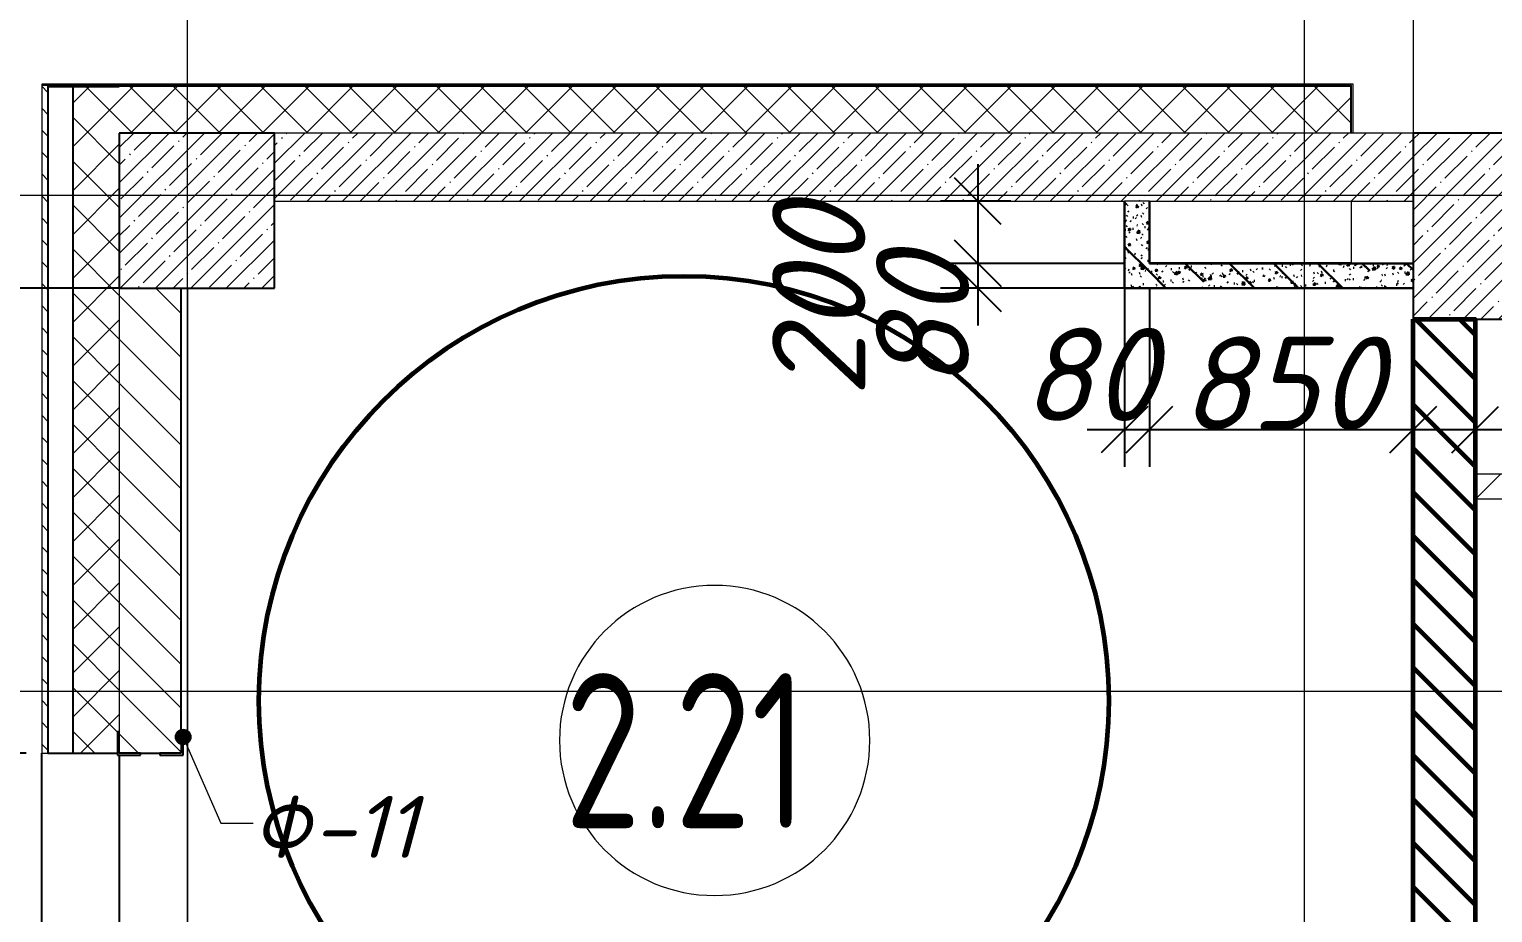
# Model space of a CAD drawing. Header units: millimetres. Extents: x 12986 to 523328, y -9759 to 30092.
# Drawn here: x 238697 to 243414, y 9920 to 12769 of the extents above; entities that cross this region are included whole.
import ezdxf

# ---------------------------------------------------------------- set-up
doc = ezdxf.new("R2010")
doc.units = ezdxf.units.MM
for name, color, linetype, lineweight in [('0) ПГП', 1, 'Continuous', 30), ('2) Расчет', 1, 'Continuous', 30), ('5) Блок ячеистый', 160, 'Continuous', 60), ('A-ANNO-DIMS', 7, 'Continuous', 9), ('A-AREA-IDEN', 7, 'Continuous', 9), ('A-FLOR', 7, 'Continuous', 9), ('A-GENM-1', 7, 'Continuous', 25), ('A-GENM-IDEN', 7, 'Continuous', 9), ('A-WALL', 7, 'Continuous', 5), ('A-WALL-1', 7, 'Continuous', 25), ('A-WALL-FNSH-1', 7, 'Continuous', 9), ('A-WALL-FNSH-2', 7, 'Continuous', 5), ('A-WALL-FNSH-4', 250, 'Continuous', 13), ('A-WALL-PATT-1', 7, 'Continuous', 5), ('A-WALL-PATT-3', 250, 'Continuous', 5), ('I-WALL', 7, 'Continuous', 5), ('S-COLS', 7, 'Continuous', 9), ('S-COLS-1', 7, 'Continuous', 5), ('S-COLS-2', 7, 'Continuous', 25), ('Оси-1', 7, 'Continuous', 20)]:
    doc.layers.add(name, color=color, linetype=linetype, lineweight=lineweight)
doc.layers.add('0)Допникки кружки', color=7, linetype='Continuous', plot=False)
for name, color, linetype, lineweight, true_color in [('A-WALL-2', 7, 'Continuous', 13, 0x000000), ('A-WALL-3', 7, 'Continuous', 5, 0x000000), ('A-WALL-4', 7, 'Continuous', 25, 0x000000), ('A-WALL-5', 7, 'Continuous', 13, 0x008000), ('A-WALL-FNSH-3', 7, 'Continuous', 13, 0x008000), ('A-WALL-PATT-2', 7, 'Continuous', 5, 0xce0000)]:
    doc.layers.add(name, color=color, linetype=linetype, lineweight=lineweight, true_color=true_color)
doc.styles.add('ISOCPEUR_I_2', font='isocpeui.ttf', dxfattribs={"height": 300})
doc.styles.add('СПДС', font='ГОСТ тип А.ttf', dxfattribs={"width": 0.9})
doc.dimstyles.new('ISO-2_0_0_9К_СРЕДНИЙ', dxfattribs={"dimscale": 304.8, "dimtxt": 199.196235, "dimasz": 0.492126, "dimexe": 0.393701, "dimexo": 0, "dimgap": 0, "dimtad": 1, "dimdec": 0, "dimzin": 0, "dimdsep": 46, "dimtxsty": 'ISOCPEUR_I_2', "dimblk1": 'OBLIQUE', "dimblk2": 'OBLIQUE', "dimsah": 1, "dimcen": 0.09, "dimdle": 0.393701, "dimazin": 0, "dimtfac": 1, "dimtdec": 4, "dimtix": 1, "dimtmove": 2, "dimatfit": 3, "dimfxl": 1, "dimtvp": 1, "dimtolj": 1, "dimtzin": 0, "dimarcsym": 2})
doc.dimstyles.new('ISO-2_0_0_9К_СРЕДНИЙ_2', dxfattribs={"dimscale": 304.8, "dimtxt": 199.196235, "dimasz": 0.492126, "dimexe": 0.393701, "dimexo": 0, "dimgap": 0, "dimtad": 1, "dimdec": 0, "dimzin": 0, "dimdsep": 46, "dimtxsty": 'ISOCPEUR_I_2', "dimblk1": 'OBLIQUE', "dimblk2": 'OBLIQUE', "dimsah": 1, "dimcen": 0.09, "dimdle": 0.393701, "dimazin": 0, "dimtfac": 1, "dimtdec": 4, "dimtix": 1, "dimtmove": 0, "dimatfit": 3, "dimfxl": 1, "dimtvp": 1, "dimtolj": 1, "dimtzin": 0, "dimarcsym": 2})
pattern_1 = [(135, (239096.85, -2765.93), (-70.7107, -70.7107), [])]
pattern_2 = [(45, (239096.85, -2765.93), (-57.02463, 57.02463), []), (45, (239153.876, -2765.93), (-57.02463, 57.02463), [100.806, -20.161, 3.353, -16.808])]
pattern_3 = [(45, (239096.85, -2765.93), (-70.7107, 70.7107), []), (135, (239096.85, -2765.93), (-70.7107, -70.7107), [])]
pattern_4 = [(50, (239096.85, -2765.93), (72.87376, -6.37607), [7.62, -83.82]), (355, (239096.85, -2765.93), (-14.097, 76.42244), [6.096, -67.056]), (100.451, (239102.924, -2766.464), (58.77696, 70.04687), [6.476, -71.236]), (46.184, (239096.85, -2745.61), (108.4314, -16.81745), [11.43, -125.73]), (96.636, (239105.89, -2747.01), (94.961, 98.9709), [9.714, -106.854]), (351.184, (239096.85, -2745.61), (94.9623, 98.9702), [9.144, -100.584]), (21, (239107.01, -2750.69), (60.64565, -40.90654), [7.62, -83.82]), (326, (239107.01, -2750.69), (24.72083, 73.67493), [6.096, -67.056]), (71.451, (239112.065, -2754.1), (85.3669, 32.76874), [6.476, -71.236]), (37.5, (239096.85, -2765.933), (1.235525, 33.822432), [3.353, -62.89, 3.353, -64.719, -67.31]), (37.5, (239096.85, -2765.933), (1.235525, 33.822432), [-134.315, 3.353, -63.957]), (7.5, (239096.85, -2765.933), (26.728146, 40.07255), [3.353, -35.458, 3.353, -61.366, -25.654]), (7.5, (239096.85, -2765.933), (26.728146, 40.07255), [-103.53, 3.353, -22.301]), (327.5, (239074.194, -2765.933), (54.236318, -2.292117), [3.353, -22.047, 3.353, -75.895, -105.156]), (327.5, (239074.194, -2765.933), (54.236318, -2.292117), [-104.648, 3.353, -101.803]), (317.5, (239064.034, -2765.933), (59.25158, 10.17014), [3.353, -29.667, 3.353, -49.276, -74.676]), (317.5, (239064.034, -2765.933), (59.25158, 10.17014), [-85.649, 3.353, -71.323])]
pattern_5 = [(135, (239096.85, -2765.93), (-142.5612, -142.5612), []), (135, (239239.41, -2765.93), (-142.5612, -142.5612), [252.016, -50.403, 3.353, -47.05])]

# ---------------------------------------------------------------- blocks, each defined once
blk = doc.blocks.new('Колонна_Несущая_Прямоугольное сечение - 500х500-V23-АР1_1_Кладочный план 2 этажа')
at = {"layer": 'S-COLS-1'}
h = blk.add_hatch(dxfattribs=at)
h.set_pattern_fill('FP_33', color=256, style=0, pattern_type=2)
h.set_pattern_definition([(45, (-140, -14950), (-57.02463, 57.02463), []), (45, (-82.975, -14950), (-57.02463, 57.02463), [100.806, -20.161, 3.353, -16.808])])
h.paths.add_polyline_path([(-250, -250), (250, -250), (250, 250), (-250, 250), (-250, 147.8)], flags=0)
at = {"layer": 'S-COLS-2'}
for p, q in [((250, 250), (-250, 250)), ((-250, 250), (-250, -250)), ((250, -250), (250, 250)), ((-250, -250), (250, -250))]:
    blk.add_line(p, q, dxfattribs=at)
blk = doc.blocks.new('Фахверк_СКБ_Уголок - Ф-11_200х2500 h-28441216-АР1_1_Кладочный план 2 этажа')
at = {"layer": 'A-GENM-1'}
for p, q in [((200, 156), (125, 156)), ((125, 156), (125, 81)), ((131, 81), (131, 150)), ((131, 150), (200, 150)), ((200, 150), (200, 156)), ((125, 81), (131, 81)), ((131, 19), (125, 19)), ((125, 19), (125, -56)), ((131, -50), (131, 19)), ((125, -56), (200, -56)), ((200, -50), (131, -50)), ((200, -56), (200, -50))]:
    blk.add_line(p, q, dxfattribs=at)
blk = doc.blocks.new('_Oblique')
at = {"color": 0, "linetype": 'ByBlock', "lineweight": -2}
blk.add_line((-0.5, -0.5), (0.5, 0.5), dxfattribs=at)
blk = doc.blocks.new('*D2110')
at = {"layer": 'A-ANNO-DIMS', "color": 0, "lineweight": -2, "transparency": 16777216}
for p, q in [((237736.6, 12054.1), (237736.6, 10314.1)), ((238986.9, 11934.1), (237616.6, 11934.1)), ((238686.9, 10434.1), (237616.6, 10434.1))]:
    blk.add_line(p, q, dxfattribs=at)
at = {"layer": 'Defpoints', "color": 0, "transparency": 16777216}
for p in [(238986.9, 11934.1), (237736.6, 10434.1), (238686.9, 10434.1)]:
    blk.add_point(p, dxfattribs=at)
at = {"layer": 'A-ANNO-DIMS', "color": 0, "lineweight": -2, "transparency": 16777216, "xscale": 150, "yscale": 150, "zscale": 150}
for p, rotation in [((237736.6, 11934.1), 90), ((237736.6, 10434.1), 270)]:
    blk.add_blockref('_Oblique', p, dxfattribs=dict(at, rotation=rotation))
at = {"layer": 'A-ANNO-DIMS', "color": 0, "transparency": 16777216, "insert": (237586.6, 11184.1), "char_height": 300, "width": 560.814, "attachment_point": 5, "rotation": 90, "style": 'ISOCPEUR_I_2'}
blk.add_mtext('\\A1;1500', dxfattribs=at)
blk = doc.blocks.new('*D2439')
at = {"layer": 'A-ANNO-DIMS', "color": 0, "lineweight": -2, "transparency": 16777216}
for p, q in [((242226.9, 11933.8), (242226.9, 11357.5)), ((242306.9, 11931.7), (242306.9, 11357.5)), ((242106.9, 11477.5), (242426.9, 11477.5))]:
    blk.add_line(p, q, dxfattribs=at)
at = {"layer": 'Defpoints', "color": 0, "transparency": 16777216}
for p in [(242226.9, 11933.8), (242306.9, 11931.7), (242306.9, 11477.5)]:
    blk.add_point(p, dxfattribs=at)
at = {"layer": 'A-ANNO-DIMS', "color": 0, "lineweight": -2, "transparency": 16777216, "xscale": 150, "yscale": 150, "zscale": 150, "rotation": 180}
blk.add_blockref('_Oblique', (242226.9, 11477.5), dxfattribs=at)
at = {"layer": 'A-ANNO-DIMS', "color": 0, "lineweight": -2, "transparency": 16777216, "xscale": 150, "yscale": 150, "zscale": 150}
blk.add_blockref('_Oblique', (242306.9, 11477.5), dxfattribs=at)
at = {"layer": 'A-ANNO-DIMS', "color": 0, "transparency": 16777216, "insert": (241895.6, 11805.5), "char_height": 300, "width": 303.391, "attachment_point": 1, "line_spacing_factor": 1.149209, "style": 'ISOCPEUR_I_2'}
blk.add_mtext('\\A1;80', dxfattribs=at)
blk = doc.blocks.new('*D2440')
at = {"layer": 'A-ANNO-DIMS', "color": 0, "lineweight": -2, "transparency": 16777216}
for p, q in [((242306.9, 11931.7), (242306.9, 11357.5)), ((243156.9, 11583.6), (243156.9, 11357.5)), ((242186.9, 11477.5), (243276.9, 11477.5))]:
    blk.add_line(p, q, dxfattribs=at)
at = {"layer": 'Defpoints', "color": 0, "transparency": 16777216}
for p in [(242306.9, 11931.7), (243156.9, 11583.6), (243156.9, 11477.5)]:
    blk.add_point(p, dxfattribs=at)
at = {"layer": 'A-ANNO-DIMS', "color": 0, "lineweight": -2, "transparency": 16777216, "xscale": 150, "yscale": 150, "zscale": 150, "rotation": 180}
blk.add_blockref('_Oblique', (242306.9, 11477.5), dxfattribs=at)
at = {"layer": 'A-ANNO-DIMS', "color": 0, "lineweight": -2, "transparency": 16777216, "xscale": 150, "yscale": 150, "zscale": 150}
blk.add_blockref('_Oblique', (243156.9, 11477.5), dxfattribs=at)
at = {"layer": 'A-ANNO-DIMS', "color": 0, "transparency": 16777216, "insert": (242731.9, 11627.5), "char_height": 300, "width": 455.087, "attachment_point": 5, "style": 'ISOCPEUR_I_2'}
blk.add_mtext('\\A1;850', dxfattribs=at)
blk = doc.blocks.new('*D2441')
at = {"layer": 'A-ANNO-DIMS', "color": 0, "lineweight": -2, "transparency": 16777216}
for p, q in [((243156.9, 11583.6), (243156.9, 11357.5)), ((243356.9, 11583.6), (243356.9, 11357.5)), ((243036.9, 11477.5), (243476.9, 11477.5))]:
    blk.add_line(p, q, dxfattribs=at)
at = {"layer": 'Defpoints', "color": 0, "transparency": 16777216}
for p in [(243156.9, 11583.6), (243356.9, 11583.6), (243356.9, 11477.5)]:
    blk.add_point(p, dxfattribs=at)
at = {"layer": 'A-ANNO-DIMS', "color": 0, "lineweight": -2, "transparency": 16777216, "xscale": 150, "yscale": 150, "zscale": 150, "rotation": 180}
blk.add_blockref('_Oblique', (243156.9, 11477.5), dxfattribs=at)
at = {"layer": 'A-ANNO-DIMS', "color": 0, "lineweight": -2, "transparency": 16777216, "xscale": 150, "yscale": 150, "zscale": 150}
blk.add_blockref('_Oblique', (243356.9, 11477.5), dxfattribs=at)
at = {"layer": 'A-ANNO-DIMS', "color": 0, "transparency": 16777216, "insert": (243514.9, 11805.5), "char_height": 300, "width": 455.087, "attachment_point": 1, "line_spacing_factor": 1.149209, "style": 'ISOCPEUR_I_2'}
blk.add_mtext('\\A1;200', dxfattribs=at)
blk = doc.blocks.new('*D2445')
at = {"layer": 'A-ANNO-DIMS', "color": 0, "lineweight": -2, "transparency": 16777216}
for p, q in [((241754, 12334.1), (241754, 11893.8)), ((241860.1, 12214.1), (241634, 12214.1)), ((242223.8, 12013.8), (241634, 12013.8))]:
    blk.add_line(p, q, dxfattribs=at)
at = {"layer": 'Defpoints', "color": 0, "transparency": 16777216}
for p in [(241860.1, 12214.1), (241754, 12013.8), (242223.8, 12013.8)]:
    blk.add_point(p, dxfattribs=at)
at = {"layer": 'A-ANNO-DIMS', "color": 0, "lineweight": -2, "transparency": 16777216, "xscale": 150, "yscale": 150, "zscale": 150}
for p, rotation in [((241754, 12214.1), 90), ((241754, 12013.8), 270)]:
    blk.add_blockref('_Oblique', p, dxfattribs=dict(at, rotation=rotation))
at = {"layer": 'A-ANNO-DIMS', "color": 0, "transparency": 16777216, "insert": (241091.3, 11582.7), "char_height": 300, "width": 455.087, "attachment_point": 1, "rotation": 90, "line_spacing_factor": 1.149209, "style": 'ISOCPEUR_I_2'}
blk.add_mtext('\\A1;200', dxfattribs=at)
blk = doc.blocks.new('*D2446')
at = {"layer": 'A-ANNO-DIMS', "color": 0, "lineweight": -2, "transparency": 16777216}
for p, q in [((241754, 12133.8), (241754, 11813.8)), ((242223.8, 12013.8), (241634, 12013.8)), ((242226.9, 11933.8), (241634, 11933.8))]:
    blk.add_line(p, q, dxfattribs=at)
at = {"layer": 'Defpoints', "color": 0, "transparency": 16777216}
for p in [(242223.8, 12013.8), (241754, 11933.8), (242226.9, 11933.8)]:
    blk.add_point(p, dxfattribs=at)
at = {"layer": 'A-ANNO-DIMS', "color": 0, "lineweight": -2, "transparency": 16777216, "xscale": 150, "yscale": 150, "zscale": 150}
for p, rotation in [((241754, 12013.8), 90), ((241754, 11933.8), 270)]:
    blk.add_blockref('_Oblique', p, dxfattribs=dict(at, rotation=rotation))
at = {"layer": 'A-ANNO-DIMS', "color": 0, "transparency": 16777216, "insert": (241426, 11606.2), "char_height": 300, "width": 303.391, "attachment_point": 1, "rotation": 90, "line_spacing_factor": 1.149209, "style": 'ISOCPEUR_I_2'}
blk.add_mtext('\\A1;80', dxfattribs=at)
blk = doc.blocks.new('Марка_Помещения - Номер-25198446-Объем проектирования 2 этажа')
at = {"layer": 'A-AREA-IDEN'}
for start, end in [(360, 180), (180, 360)]:
    blk.add_arc((0, 0), 2.5, start, end, dxfattribs=at)

msp = doc.modelspace()

# ---------------------------------------------------------------- hatches: boundary and pattern name
at = {"layer": '0) ПГП'}
h = msp.add_hatch(dxfattribs=at)
h.set_pattern_fill('FP_25', color=256, style=0, pattern_type=2)
h.set_pattern_definition(pattern_4)
h.paths.add_polyline_path([(242306.85081, 11933.77115), (242306.85081, 12214.0673), (242226.85081, 12214.0673), (242226.85081, 11933.77115)], flags=0)
h = msp.add_hatch(dxfattribs=at)
h.set_pattern_fill('FP_26', color=256, style=0, pattern_type=2)
h.set_pattern_definition(pattern_5)
h.paths.add_polyline_path([(242306.85081, 11933.77115), (242306.85081, 12214.0673), (242226.85081, 12214.0673), (242226.85081, 11933.77115)], flags=0)
h = msp.add_hatch(dxfattribs=at)
h.set_pattern_fill('FP_25', color=256, style=0, pattern_type=2)
h.set_pattern_definition(pattern_4)
h.paths.add_polyline_path([(242306.85081, 11933.77115), (243156.85081, 11933.77115), (243156.85081, 12013.77115), (242306.85081, 12013.77115)], flags=0)
h = msp.add_hatch(dxfattribs=at)
h.set_pattern_fill('FP_26', color=256, style=0, pattern_type=2)
h.set_pattern_definition(pattern_5)
h.paths.add_polyline_path([(242306.85081, 11933.77115), (243156.85081, 11933.77115), (243156.85081, 12013.77115), (242306.85081, 12013.77115)], flags=0)
at = {"layer": '5) Блок ячеистый'}
h = msp.add_hatch(dxfattribs=at)
h.set_pattern_fill('FP_22', color=256, style=0, pattern_type=2)
h.set_pattern_definition(pattern_1)
h.paths.add_polyline_path([(243156.85081, 8134.06733), (243356.85081, 8134.06733), (243356.85081, 11834.0673), (243156.85081, 11834.0673), (243156.85081, 10190.87221)], flags=0)
at = {"layer": 'A-GENM-IDEN'}
h = msp.add_hatch(color=256, dxfattribs=at)
edge = h.paths.add_edge_path(flags=0)
edge.add_arc((239192.85079, 10486.40064), 25, 0, 360)
at = {"layer": 'A-WALL-PATT-1'}
h = msp.add_hatch(dxfattribs=at)
h.set_pattern_fill('FP_23', color=256, style=0, pattern_type=2)
h.set_pattern_definition([(135, (239096.85, -2765.933), (-35.35534, -35.35534), [])])
h.paths.add_polyline_path([(238736.85079, -3095.9327), (238756.85079, -3095.9327), (238756.85079, 2454.0674), (238736.85079, 2454.0674), (238736.85079, -3015.9327)], flags=0)
h.paths.add_polyline_path([(238736.85079, 4554.0674), (238756.85079, 4554.0674), (238756.85079, 5834.0673), (238736.85079, 5834.0673)], flags=0)
h.paths.add_polyline_path([(238756.85079, 7934.0673), (238756.85079, 8834.06731), (238736.85079, 8834.06731), (238736.85079, 7934.0673)], flags=0)
h.paths.add_polyline_path([(238736.85079, 10434.06731), (238756.85079, 10434.06731), (238756.85079, 12587.0673), (238736.85079, 12587.0673), (238736.85079, 12331.85307)], flags=0)
h = msp.add_hatch(dxfattribs=at)
h.set_pattern_fill('FP_11', color=256, style=0, pattern_type=2)
h.set_pattern_definition(pattern_3)
h.paths.add_polyline_path([(238836.85079, -2865.9327), (238986.85079, -2865.9327), (238986.85079, 2454.0674), (238836.85079, 2454.0674), (238836.85079, -2655.01297)], flags=0)
h.paths.add_polyline_path([(238836.85079, 4554.0674), (238986.85079, 4554.0674), (238986.85079, 5765.0673), (238980.85079, 5765.0673), (238980.85079, 5834.0673), (238836.85079, 5834.0673), (238836.85079, 5765.0673)], flags=0)
h.paths.add_polyline_path([(238980.85079, 7934.0673), (238980.85079, 8003.0673), (238986.85079, 8003.0673), (238986.85079, 8765.06731), (238980.85079, 8765.06731), (238980.85079, 8834.06731), (238836.85079, 8834.06731), (238836.85079, 7934.0673)], flags=0)
h.paths.add_polyline_path([(238980.85079, 10434.06731), (238980.85079, 10503.06731), (238986.85079, 10503.06731), (238986.85079, 12584.0673), (238836.85079, 12584.0673), (238836.85079, 10434.06731)], flags=0)
h = msp.add_hatch(dxfattribs=at)
h.set_pattern_fill('FP_11', color=256, style=0, pattern_type=2)
h.set_pattern_definition(pattern_3)
h.paths.add_polyline_path([(240529.50706, 12434.0673), (242955.85081, 12434.0673), (242955.85081, 12584.0673), (238986.85081, 12584.0673), (238986.85081, 12434.0673), (239486.85081, 12434.0673)], flags=0)
h = msp.add_hatch(dxfattribs=at)
h.set_pattern_fill('FP_7', color=256, style=0, pattern_type=2)
h.set_pattern_definition(pattern_2)
h.paths.add_polyline_path([(240529.50706, 12214.0673), (243156.85081, 12214.0673), (243156.85081, 12434.0673), (239486.85081, 12434.0673), (239486.85081, 12214.0673)], flags=0)
at = {"layer": 'A-WALL-PATT-2'}
h = msp.add_hatch(dxfattribs=at)
h.set_pattern_fill('FP_22', color=256, style=0, pattern_type=2)
h.set_pattern_definition(pattern_1)
h.paths.add_polyline_path([(238986.85079, 8634.0673), (239186.85079, 8634.0673), (239186.85079, 8834.06731), (238986.85079, 8834.06731), (238986.85079, 8765.06731)], flags=0)
h.paths.add_polyline_path([(239055.85079, 10434.06731), (239186.85079, 10434.06731), (239186.85079, 11934.0673), (238986.85081, 11934.06716), (238986.85081, 10434.06731)], flags=0)
at = {"layer": 'A-WALL-PATT-3'}
h = msp.add_hatch(dxfattribs=at)
h.set_pattern_fill('FP_24', color=256, style=0, pattern_type=2)
h.set_pattern_definition([(45, (239096.85, -2765.93), (-70.7107, 70.7107), [])])
h.paths.add_polyline_path([(245856.85092, 11254.0673), (245856.85092, 11334.0673), (243356.85081, 11334.0673), (243356.85081, 11254.0673), (243594.03831, 11254.0673)], flags=0)
at = {"layer": 'S-COLS-1'}
h = msp.add_hatch(dxfattribs=at)
h.set_pattern_fill('FP_7', color=256, style=0, pattern_type=2)
h.set_pattern_definition(pattern_2)
h.paths.add_polyline_path([(243594.03831, 11834.0673), (243756.85081, 11834.0673), (243756.85081, 12434.0673), (243156.85081, 12434.0673), (243156.85081, 11834.0673)], flags=0)

# ---------------------------------------------------------------- linework, layer by layer
at = {"layer": '0) ПГП'}
for p, q in [((242226.85081, 12214.0673), (242226.85081, 11933.77115)), ((242956.85081, 12014.0673), (242306.85081, 12014.0673)), ((243156.85081, 12013.77115), (242306.85081, 12013.77115))]:
    msp.add_line(p, q, dxfattribs=at)
at = {"layer": '0)Допникки кружки', "color": 6, "lineweight": 60}
msp.add_circle((240806.61694, 10603.45293), 1369.38563, dxfattribs=at)
at = {"layer": '2) Расчет'}
for p, q in [((242306.85081, 12013.77115), (242306.85081, 12214.0673)), ((242226.85081, 11933.77115), (243156.85081, 11933.77115))]:
    msp.add_line(p, q, dxfattribs=at)
at = {"layer": '5) Блок ячеистый'}
msp.add_lwpolyline([(243156.85081, 11834.0673), (243356.85081, 11834.0673), (243356.85081, 8134.06733), (243156.85081, 8134.06733)], close=True, dxfattribs=at)
at = {"layer": 'A-FLOR'}
for p, q in [((243156.85081, 15084.06737), (243156.85081, 12434.0673)), ((242956.85081, 12214.0673), (242956.85081, 12014.0673))]:
    msp.add_line(p, q, dxfattribs=at)
at = {"layer": 'A-GENM-IDEN'}
for p, q in [((239192.85079, 10486.40064), (239313.96774, 10209.01049)), ((239313.96774, 10209.01049), (239418.23692, 10209.01049))]:
    msp.add_line(p, q, dxfattribs=at)
msp.add_circle((239192.85079, 10486.40064), 25, dxfattribs=at)
at = {"layer": 'A-WALL'}
for p, q in [((242958.85081, 12587.0673), (238736.85079, 12587.0673)), ((238756.85079, 12584.0673), (238756.85079, 12587.0673)), ((242955.85081, 12584.0673), (238986.85079, 12584.0673)), ((242955.85081, 12434.0673), (242955.85081, 12584.0673)), ((242958.85081, 12434.0673), (242958.85081, 12587.0673))]:
    msp.add_line(p, q, dxfattribs=at)
at = {"layer": 'A-WALL-1'}
for p, q in [((239186.85079, 10503.06731), (239186.85079, 11934.0673)), ((239055.85079, 10434.06731), (239117.85079, 10434.06731))]:
    msp.add_line(p, q, dxfattribs=at)
at = {"layer": 'A-WALL-2'}
msp.add_line((238986.85079, 11934.0673), (238986.85079, 10503.06731), dxfattribs=at)
at = {"layer": 'A-WALL-3'}
for p, q in [((243156.85081, 12434.0673), (239486.85081, 12434.0673)), ((243156.85081, 12214.0673), (243156.85081, 12434.0673)), ((239486.85081, 12214.0673), (242226.85081, 12214.0673)), ((242306.85081, 12214.0673), (243156.85081, 12214.0673))]:
    msp.add_line(p, q, dxfattribs=at)
at = {"layer": 'A-WALL-4'}
for p, q in [((238756.85079, 12584.0673), (238986.85079, 12584.0673)), ((238756.85079, 12584.0673), (238756.85079, 10434.06731)), ((238836.85079, 12584.0673), (238836.85079, 10434.06731)), ((238736.85079, 8834.06731), (238736.85079, 10434.06731)), ((238756.85079, 10434.06731), (238980.85079, 10434.06731)), ((238986.85079, 10428.06731), (238986.85079, 8840.06731))]:
    msp.add_line(p, q, dxfattribs=at)
at = {"layer": 'A-WALL-5'}
msp.add_line((242306.85081, 12214.0673), (242226.85081, 12214.0673), dxfattribs=at)
at = {"layer": 'A-WALL-FNSH-1'}
for p, q in [((242963.85081, 12592.0673), (238736.85079, 12592.0673)), ((238736.85079, 12592.0673), (238736.85079, 10434.06731)), ((242963.85081, 12434.0673), (242963.85081, 12592.0673)), ((238736.85079, 10434.06731), (238756.85079, 10434.06731))]:
    msp.add_line(p, q, dxfattribs=at)
at = {"layer": 'A-WALL-FNSH-2'}
for p, q in [((243156.85081, 11834.0673), (243156.85081, 8134.06733)), ((243356.85081, 11834.0673), (243156.85081, 11834.0673)), ((243356.85081, 8134.06733), (243356.85081, 11834.0673))]:
    msp.add_line(p, q, dxfattribs=at)
at = {"layer": 'A-WALL-FNSH-3'}
for p, q in [((245776.85092, 11334.0673), (243356.85081, 11334.0673)), ((243356.85081, 11254.0673), (245856.85092, 11254.0673))]:
    msp.add_line(p, q, dxfattribs=at)
at = {"layer": 'A-WALL-FNSH-4'}
msp.add_line((243156.85081, 11933.77115), (243156.85081, 12013.77115), dxfattribs=at)
at = {"layer": 'I-WALL'}
for p, q in [((239206.85081, 11934.0673), (239206.85081, 8834.06731)), ((238986.85081, 8840.06731), (238986.85081, 10428.06731))]:
    msp.add_line(p, q, dxfattribs=at)
at = {"layer": 'S-COLS-2'}
for p, q in [((243756.85081, 12434.0673), (243156.85081, 12434.0673)), ((243156.85081, 12434.0673), (243156.85081, 11834.0673)), ((243156.85081, 11834.0673), (243756.85081, 11834.0673))]:
    msp.add_line(p, q, dxfattribs=at)
at = {"layer": 'Оси-1'}
for p, q in [((239206.85081, -6915.9327), (239206.85081, 25871.01046)), ((242806.85081, -6915.9327), (242806.85081, 25871.01046)), ((234936.85079, 12234.0673), (365048.47884, 12234.0673)), ((234936.85079, 10634.0673), (365048.47884, 10634.0673))]:
    msp.add_line(p, q, dxfattribs=at)

# ---------------------------------------------------------------- block references
at = {"layer": 'A-AREA-IDEN', "xscale": 199.9999999999999, "yscale": 199.9999999999999, "zscale": 199.9999999999999}
msp.add_blockref('Марка_Помещения - Номер-25198446-Объем проектирования 2 этажа', (240905.85081, 10475.29088), dxfattribs=at)
at = {"layer": 'A-GENM-1', "rotation": 89.99999999999991}
msp.add_blockref('Фахверк_СКБ_Уголок - Ф-11_200х2500 h-28441216-АР1_1_Кладочный план 2 этажа', (239136.85079, 10303.06731), dxfattribs=at)
at = {"layer": 'S-COLS'}
msp.add_blockref('Колонна_Несущая_Прямоугольное сечение - 500х500-V23-АР1_1_Кладочный план 2 этажа', (239236.85081, 12184.0673), dxfattribs=at)

# ---------------------------------------------------------------- texts
at = {"layer": 'A-AREA-IDEN', "insert": (240422.08452, 10692.40949), "char_height": 500, "width": 1212.1515, "attachment_point": 1, "style": 'СПДС'}
msp.add_mtext('2.21', dxfattribs=at)
at = {"layer": 'A-GENM-IDEN', "char_height": 200, "attachment_point": 1, "style": 'ISOCPEUR_I_2'}
for s, insert, width in [('\\fISOCPEUR|b0|i1|c204|p34|;\\W.9;Ф', (239418.23692, 10296.62507), 230.886), ('-11', (239608.73692, 10296.62507), 389.620125)]:
    msp.add_mtext(s, dxfattribs=dict(at, insert=insert, width=width))

# ---------------------------------------------------------------- dimensions: what is measured, and where the dimension line sits
at = {"layer": 'A-ANNO-DIMS'}
for base, p1, p2, override, picture, middle in [((241753.98797, 12013.77115), (241860.05398, 12214.0673), (242223.80281, 12013.77115), {"dimpost": '<>', "dimfxl": 415.249026}, '*D2445', (241291.25276, 11810.28986)), ((241753.98797, 11933.77115), (242223.80281, 12013.77115), (242226.85081, 11933.77115), {"dimpost": '<>', "dimfxl": 80.058043}, '*D2446', (241626.03015, 11757.85831))]:
    dim = msp.add_linear_dim(base=base, p1=p1, p2=p2, angle=90, dimstyle='ISO-2_0_0_9К_СРЕДНИЙ', override=override, dxfattribs=at)
    dim.commit()
    dim.dimension.update_dxf_attribs({"geometry": picture, "text_midpoint": middle, "dimtype": 160, "text_rotation": 90})
dim = msp.add_linear_dim(base=(237736.6472, 10434.06731), p1=(238986.85079, 11934.0673), p2=(238686.85079, 10434.06731), angle=90, dimstyle='ISO-2_0_0_9К_СРЕДНИЙ_2', override={"dimpost": '<>', "dimfxl": 1529.705842}, dxfattribs=at)
dim.commit()
dim.dimension.update_dxf_attribs({"geometry": '*D2110', "text_midpoint": (237586.6472, 11184.0673)})
for base, p1, p2, override, picture, middle in [((242306.85081, 11477.53907), (242226.85081, 11933.77115), (242306.85081, 11931.72315), {"dimpost": '<>', "dimfxl": 80.02621}, '*D2439', (242047.31519, 11605.49688)), ((243356.85081, 11477.53907), (243156.85081, 11583.60508), (243356.85081, 11583.60508), {"dimpost": '<>', "dimfxl": 200}, '*D2441', (243742.4642, 11605.49688))]:
    dim = msp.add_linear_dim(base=base, p1=p1, p2=p2, dimstyle='ISO-2_0_0_9К_СРЕДНИЙ', override=override, dxfattribs=at)
    dim.commit()
    dim.dimension.update_dxf_attribs({"geometry": picture, "text_midpoint": middle, "dimtype": 160})
dim = msp.add_linear_dim(base=(243156.85081, 11477.53907), p1=(242306.85081, 11931.72315), p2=(243156.85081, 11583.60508), dimstyle='ISO-2_0_0_9К_СРЕДНИЙ_2', override={"dimpost": '<>', "dimfxl": 918.523917}, dxfattribs=at)
dim.commit()
dim.dimension.update_dxf_attribs({"geometry": '*D2440', "text_midpoint": (242731.85081, 11627.53907)})

doc.saveas('drawing.dxf')
